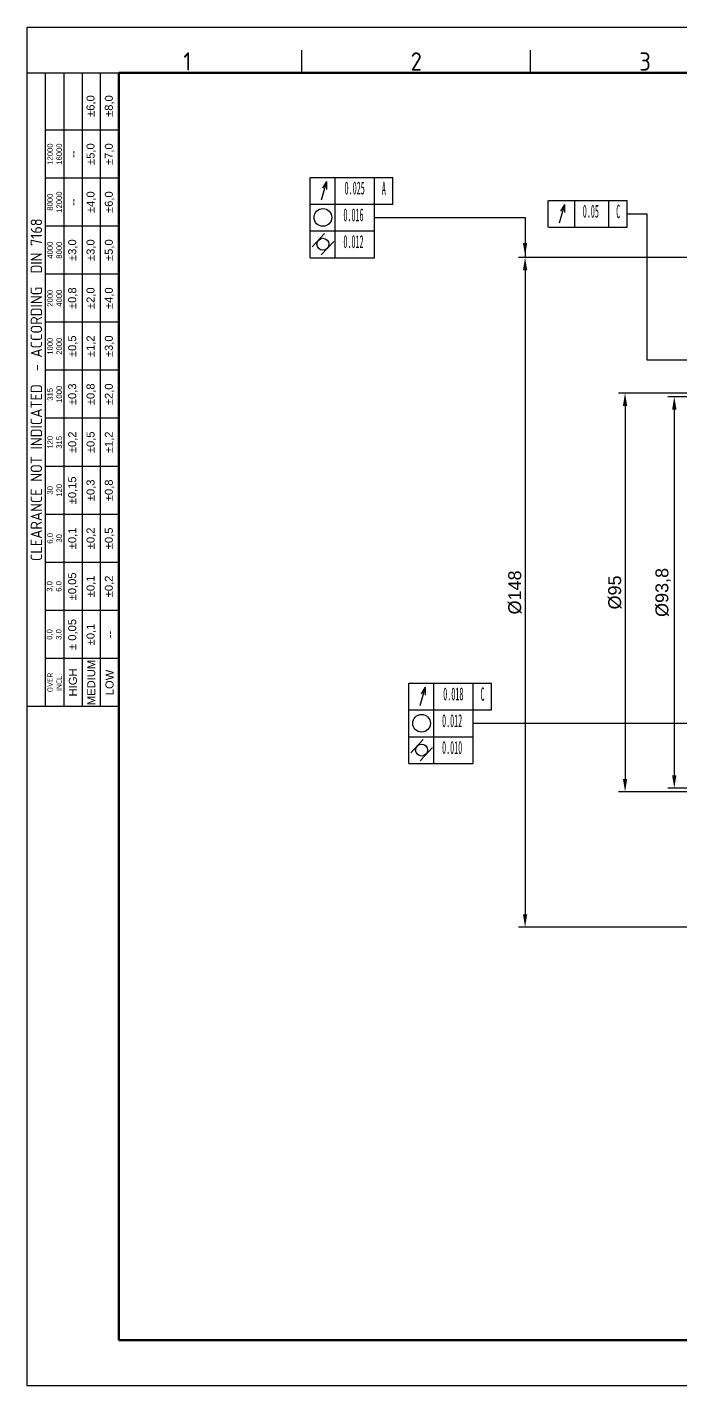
# Model space of a CAD drawing. Header units: millimetres. Extents: x 2659 to 3032, y 1080 to 1344.
# Drawn here: x 2658.6 to 2785.4, y 1079.9 to 1343.7 of the extents above; entities that cross this region are included whole.
import ezdxf
from ezdxf.enums import TextEntityAlignment as Align

# ---------------------------------------------------------------- set-up
doc = ezdxf.new("R2010")
doc.units = ezdxf.units.MM
for name, color, linetype, lineweight in [('AM_0', 7, 'Continuous', 50), ('AM_BOR', 7, 'Continuous', 50), ('CAXA4', 3, 'Continuous', 25)]:
    doc.layers.add(name, color=color, linetype=linetype, lineweight=lineweight)
doc.styles.add('ACISOTS', font='isocp.shx', dxfattribs={"height": 1})
doc.styles.get("Standard").update_dxf_attribs({"font": 'arial.ttf'})
doc.styles.add('UserTxtStyle1', font='', dxfattribs={"width": 0.4})
doc.styles.get('UserTxtStyle1').set_extended_font_data('FangSong_GB2312')
doc.dimstyles.new('ISO-25', dxfattribs={"dimtxt": 2.5, "dimasz": 2.5, "dimexe": 1.25, "dimexo": 0.625, "dimtad": 1, "dimtxsty": 'Standard', "dimcen": 2.5, "dimadec": 0, "dimazin": 0, "dimtfac": 1, "dimtmove": 0, "dimatfit": 3, "dimfxl": 1, "dimarcsym": 0})

# ---------------------------------------------------------------- blocks, each defined once
blk = doc.blocks.new('A3 ZTL')
for p, q in [((19.57, 280.82), (19.57, 9.78)), ((401.17, 280.82), (19.57, 280.82)), ((19.57, 9.78), (401.17, 9.78))]:
    blk.add_line(p, q)
at = {"layer": 'AM_BOR', "color": 135, "lineweight": 25}
for p, q in [((0, 0), (0, 290.61)), ((0, 290.61), (410.96, 290.61)), ((58.71, 280.82), (58.71, 285.71)), ((107.63, 280.82), (107.63, 285.71)), ((3.91, 145.3), (3.91, 280.82)), ((7.83, 280.82), (7.83, 145.3)), ((11.74, 280.82), (11.74, 145.3)), ((15.66, 145.3), (15.66, 280.82)), ((19.57, 268.59), (3.91, 268.59)), ((19.57, 258.32), (3.91, 258.32)), ((19.57, 248.04), (3.91, 248.04)), ((19.57, 237.77), (3.91, 237.77)), ((19.57, 227.5), (3.91, 227.5)), ((19.57, 217.22), (3.91, 217.22)), ((19.57, 206.95), (3.91, 206.95)), ((19.57, 196.67), (3.91, 196.67)), ((19.57, 186.4), (3.91, 186.4)), ((19.57, 176.13), (3.91, 176.13)), ((19.57, 165.85), (3.91, 165.85)), ((19.57, 155.58), (3.91, 155.58)), ((410.96, 0), (0, 0))]:
    blk.add_line(p, q, dxfattribs=at)
blk.add_lwpolyline([(19.57, 145.3), (0, 145.3), (0, 280.82), (19.57, 280.82)], close=True, dxfattribs=at)
at = {"layer": 'AM_BOR', "color": 135, "lineweight": 25, "style": 'ACISOTS'}
for s, p in [('1', (34.25, 283.27)), ('2', (83.17, 283.27)), ('3', (132.09, 283.27))]:
    blk.add_text(s, height=3.91, dxfattribs=at).set_placement(p, align=Align.MIDDLE)
at = {"layer": 'AM_BOR', "color": 135, "lineweight": 25, "attachment_point": 5, "rotation": 90}
for s, insert, char_height, width in [('±6,0', (13.7, 273.73), 1.712, 10.274), ('±8,0', (17.61, 273.73), 1.712, 10.274), ('12000\\P16000', (5.87, 263.45), 1.174, 10.274), ('±5,0', (13.7, 263.45), 1.712, 10.274), ('±7,0', (17.61, 263.45), 1.712, 10.274), ('--', (9.78, 263.45), 1.712, 10.274), ('8000\\P12000', (5.87, 253.18), 1.174, 10.274), ('--', (9.78, 253.18), 1.712, 10.274), ('±4,0', (13.7, 253.18), 1.712, 10.274), ('±6,0', (17.61, 253.18), 1.712, 10.274), ('{\\Fisocp.shx|c0;CLEARANCE NOT INDICATED  - ACCORDING  DIN 7168}', (1.96, 213.06), 2.4462, 135.5186), ('4000\\P8000', (5.87, 242.91), 1.174, 10.274), ('±3,0', (9.78, 242.91), 1.712, 10.274), ('±3,0', (13.7, 242.91), 1.712, 10.274), ('±5,0', (17.61, 242.91), 1.712, 10.274), ('2000\\P4000', (5.87, 232.63), 1.174, 10.274), ('±0,8', (9.78, 232.63), 1.712, 10.274), ('±2,0', (13.7, 232.63), 1.712, 10.274), ('±4,0', (17.61, 232.63), 1.712, 10.274), ('1000\\P2000', (5.87, 222.36), 1.174, 10.274), ('±0,5', (9.78, 222.36), 1.712, 10.274), ('±1,2', (13.7, 222.36), 1.712, 10.274), ('±3,0', (17.61, 222.36), 1.712, 10.274), ('315\\P1000', (5.87, 212.08), 1.174, 10.274), ('±0,3', (9.78, 212.08), 1.712, 10.274), ('±0,8', (13.7, 212.08), 1.712, 10.274), ('±2,0', (17.61, 212.08), 1.712, 10.274), ('±0,2', (9.78, 201.81), 1.712, 10.274), ('±0,5', (13.7, 201.81), 1.712, 10.274), ('±1,2', (17.61, 201.81), 1.712, 10.274), ('120\\P315', (5.87, 201.81), 1.174, 10.274), ('30\\P120', (5.87, 191.54), 1.174, 10.274), ('±0,15', (9.78, 191.54), 1.712, 10.274), ('±0,3', (13.7, 191.54), 1.712, 10.274), ('±0,8', (17.61, 191.54), 1.712, 10.274), ('±0,1', (9.78, 181.26), 1.712, 10.274), ('±0,2', (13.7, 181.26), 1.712, 10.274), ('±0,5', (17.61, 181.26), 1.712, 10.274), ('6,0\\P30', (5.87, 181.26), 1.174, 10.274), ('3,0\\P6,0', (5.87, 170.99), 1.174, 10.274), ('±0,05', (9.78, 170.99), 1.712, 10.274), ('±0,1', (13.7, 170.99), 1.712, 10.274), ('±0,2', (17.61, 170.99), 1.712, 10.274), ('± 0,05', (9.78, 160.71), 1.712, 10.274), ('\\pt4.69206;±0,1', (13.7, 160.71), 1.7123, 10.274), ('0,0\\P3,0', (5.87, 160.71), 1.174, 10.274), ('--', (17.61, 160.71), 1.712, 10.274), ('MEDIUM', (13.7, 150.44), 1.712, 10.274), ('{\\Fisocp.shx|c0;OVER\\PINCL.}', (5.87, 150.44), 1.1742, 10.274), ('HIGH', (9.78, 150.44), 1.712, 10.274), ('LOW', (17.61, 150.44), 1.712, 10.274)]:
    blk.add_mtext(s, dxfattribs=dict(at, insert=insert, char_height=char_height, width=width))
blk = doc.blocks.new('*D11')
at = {"color": 0, "lineweight": -2, "transparency": 16777216}
for p, q in [((2793.95, 1272.63), (2773.31, 1272.63)), ((2774.56, 1270.13), (2774.56, 1197.73)), ((2793.95, 1195.23), (2773.31, 1195.23))]:
    blk.add_line(p, q, dxfattribs=at)
at = {"color": 0, "transparency": 16777216}
for points in [[(2774.14, 1270.13), (2774.98, 1270.13), (2774.56, 1272.63)], [(2774.14, 1197.73), (2774.98, 1197.73), (2774.56, 1195.23)]]:
    blk.add_solid(points, dxfattribs=at)
at = {"layer": 'Defpoints', "color": 0, "transparency": 16777216}
for p in [(2794.58, 1272.63), (2774.56, 1195.23), (2794.58, 1195.23)]:
    blk.add_point(p, dxfattribs=at)
at = {"color": 0, "transparency": 16777216, "insert": (2772.59, 1233.93), "char_height": 2.5, "attachment_point": 5, "rotation": 90}
blk.add_mtext('%%C95', dxfattribs=at)
blk = doc.blocks.new('*D12')
at = {"color": 0, "lineweight": -2, "transparency": 16777216}
for p, q in [((2801.31, 1271.93), (2782.86, 1271.93)), ((2784.11, 1269.43), (2784.11, 1198.43)), ((2801.31, 1195.93), (2782.86, 1195.93))]:
    blk.add_line(p, q, dxfattribs=at)
at = {"color": 0, "transparency": 16777216}
for points in [[(2783.69, 1269.43), (2784.53, 1269.43), (2784.11, 1271.93)], [(2783.69, 1198.43), (2784.53, 1198.43), (2784.11, 1195.93)]]:
    blk.add_solid(points, dxfattribs=at)
at = {"layer": 'Defpoints', "color": 0, "transparency": 16777216}
for p in [(2801.94, 1271.93), (2784.11, 1195.93), (2801.94, 1195.93)]:
    blk.add_point(p, dxfattribs=at)
at = {"color": 0, "transparency": 16777216, "insert": (2781.94, 1233.93), "char_height": 2.5, "attachment_point": 5, "rotation": 90}
blk.add_mtext('%%C93,8', dxfattribs=at)
blk = doc.blocks.new('*D14')
at = {"color": 0, "lineweight": -2, "transparency": 16777216}
for p, q in [((2801.11, 1298.93), (2753.91, 1298.93)), ((2755.16, 1296.43), (2755.16, 1171.43)), ((2801.11, 1168.93), (2753.91, 1168.93))]:
    blk.add_line(p, q, dxfattribs=at)
at = {"color": 0, "transparency": 16777216}
for points in [[(2754.75, 1296.43), (2755.58, 1296.43), (2755.16, 1298.93)], [(2754.75, 1171.43), (2755.58, 1171.43), (2755.16, 1168.93)]]:
    blk.add_solid(points, dxfattribs=at)
at = {"layer": 'Defpoints', "color": 0, "transparency": 16777216}
for p in [(2801.74, 1298.93), (2755.16, 1168.93), (2801.74, 1168.93)]:
    blk.add_point(p, dxfattribs=at)
at = {"color": 0, "transparency": 16777216, "insert": (2753.19, 1233.93), "char_height": 2.5, "attachment_point": 5, "rotation": 90}
blk.add_mtext('%%C148', dxfattribs=at)

msp = doc.modelspace()

# ---------------------------------------------------------------- linework, layer by layer
for p, q in [((2725.942, 1306.703), (2755.162, 1306.703)), ((2755.162, 1306.703), (2755.162, 1298.932)), ((2774.979, 1307.4), (2778.789, 1307.4)), ((2778.789, 1307.4), (2778.789, 1279.066)), ((2716.245, 1303.601), (2713.832, 1301.001)), ((2715.634, 1299.435), (2718.046, 1302.035)), ((2778.789, 1279.066), (2791.237, 1279.066)), ((2806.519, 1208.511), (2745.084, 1208.511)), ((2735.387, 1205.409), (2732.975, 1202.809)), ((2734.776, 1201.243), (2737.189, 1203.843))]:
    msp.add_line(p, q)
for centre, radius in [((2715.939, 1306.718), 1.719), ((2715.939, 1301.518), 1.147), ((2735.082, 1208.526), 1.719), ((2735.082, 1203.326), 1.147)]:
    msp.add_circle(centre, radius)
msp.add_solid([(2755.579, 1301.774), (2754.746, 1301.774), (2755.162, 1299.274)])
at = {"layer": 'CAXA4', "color": 0, "linetype": 'Continuous'}
for p, q in [((2713.447, 1309.303), (2713.447, 1314.503)), ((2713.518, 1314.503), (2718.718, 1314.503)), ((2716.638, 1313.723), (2715.598, 1310.083)), ((2716.638, 1313.723), (2715.858, 1312.423)), ((2716.638, 1313.723), (2716.638, 1312.163)), ((2718.292, 1309.303), (2718.292, 1314.503)), ((2718.718, 1314.503), (2729.514, 1314.503)), ((2725.942, 1309.303), (2725.942, 1314.503)), ((2729.514, 1309.303), (2729.514, 1314.503)), ((2713.447, 1309.303), (2715.88, 1309.303)), ((2713.447, 1304.103), (2713.447, 1309.303)), ((2714.734, 1309.303), (2719.934, 1309.303)), ((2715.88, 1309.303), (2725.942, 1309.303)), ((2718.292, 1304.103), (2718.292, 1309.303)), ((2718.718, 1309.303), (2729.514, 1309.303)), ((2725.942, 1304.103), (2725.942, 1309.303)), ((2759.646, 1304.8), (2759.646, 1310)), ((2759.717, 1310), (2764.917, 1310)), ((2762.837, 1309.22), (2761.797, 1305.58)), ((2762.837, 1309.22), (2762.057, 1307.92)), ((2762.837, 1309.22), (2762.837, 1307.66)), ((2764.846, 1304.8), (2764.846, 1310)), ((2764.917, 1310), (2774.979, 1310)), ((2771.406, 1304.8), (2771.406, 1310)), ((2774.979, 1304.8), (2774.979, 1310)), ((2713.447, 1304.103), (2715.88, 1304.103)), ((2713.447, 1304.103), (2715.88, 1304.103)), ((2713.447, 1298.903), (2713.447, 1304.103)), ((2715.88, 1304.103), (2725.942, 1304.103)), ((2715.88, 1304.103), (2725.942, 1304.103)), ((2718.292, 1298.903), (2718.292, 1304.103)), ((2725.942, 1298.903), (2725.942, 1304.103)), ((2759.717, 1304.8), (2764.917, 1304.8)), ((2764.917, 1304.8), (2774.979, 1304.8)), ((2713.447, 1298.903), (2715.88, 1298.903)), ((2715.88, 1298.903), (2725.942, 1298.903)), ((2732.589, 1211.111), (2732.589, 1216.311)), ((2732.66, 1216.311), (2737.86, 1216.311)), ((2737.435, 1211.111), (2737.435, 1216.311)), ((2737.86, 1216.311), (2748.657, 1216.311)), ((2745.084, 1211.111), (2745.084, 1216.311)), ((2748.657, 1211.111), (2748.657, 1216.311)), ((2735.78, 1215.531), (2734.74, 1211.891)), ((2735.78, 1215.531), (2735, 1214.231)), ((2735.78, 1215.531), (2735.78, 1213.971)), ((2732.589, 1211.111), (2735.022, 1211.111)), ((2732.589, 1205.911), (2732.589, 1211.111)), ((2733.877, 1211.111), (2739.077, 1211.111)), ((2735.022, 1211.111), (2745.084, 1211.111)), ((2737.435, 1205.911), (2737.435, 1211.111)), ((2737.86, 1211.111), (2748.657, 1211.111)), ((2745.084, 1205.911), (2745.084, 1211.111)), ((2732.589, 1205.911), (2735.022, 1205.911)), ((2732.589, 1205.911), (2735.022, 1205.911)), ((2732.589, 1200.711), (2732.589, 1205.911)), ((2735.022, 1205.911), (2745.084, 1205.911)), ((2735.022, 1205.911), (2745.084, 1205.911)), ((2737.435, 1200.711), (2737.435, 1205.911)), ((2745.084, 1200.711), (2745.084, 1205.911)), ((2732.589, 1200.711), (2735.022, 1200.711)), ((2735.022, 1200.711), (2745.084, 1200.711))]:
    msp.add_line(p, q, dxfattribs=at)

# ---------------------------------------------------------------- block references
at = {"layer": 'AM_0', "color": 0, "lineweight": 0, "xscale": 0.9075000000000002, "yscale": 0.9075000000000002, "zscale": 0.9075000000000002}
msp.add_blockref('A3 ZTL', (2658.569, 1079.927), dxfattribs=at)

# ---------------------------------------------------------------- texts
at = {"layer": 'CAXA4', "color": 0, "linetype": 'Continuous', "attachment_point": 1, "style": 'UserTxtStyle1'}
for s, insert, char_height in [('0.025', (2720.148, 1313.684), 2.5), ('A', (2727.372, 1313.684), 2.6), ('0.016', (2719.911, 1308.484), 2.5), ('0.05', (2766.347, 1309.181), 2.5), ('C', (2772.836, 1309.181), 2.6), ('0.012', (2719.911, 1303.284), 2.5), ('0.018', (2739.29, 1215.492), 2.5), ('C', (2746.514, 1215.492), 2.6), ('0.012', (2739.054, 1210.292), 2.5), ('0.010', (2739.054, 1205.092), 2.5)]:
    msp.add_mtext(s, dxfattribs=dict(at, insert=insert, char_height=char_height))

# ---------------------------------------------------------------- dimensions: what is measured, and where the dimension line sits
dim = msp.add_linear_dim(base=(2755.162, 1168.932), p1=(2801.737, 1298.932), p2=(2801.737, 1168.932), angle=90, text='%%C148', dimstyle='ISO-25')
dim.commit()
dim.dimension.update_dxf_attribs({"geometry": '*D14', "text_midpoint": (2753.191, 1233.932)})
for base, p1, p2, text, picture, middle in [((2774.56, 1195.232), (2794.579, 1272.632), (2794.579, 1195.232), '%%C95', '*D11', (2774.56, 1233.932)), ((2784.111, 1195.932), (2801.937, 1271.932), (2801.937, 1195.932), '%%C93,8', '*D12', (2784.111, 1233.932))]:
    dim = msp.add_linear_dim(base=base, p1=p1, p2=p2, angle=90, text=text, dimstyle='ISO-25')
    dim.commit()
    dim.dimension.update_dxf_attribs({"geometry": picture, "text_midpoint": middle, "dimtype": 160})

doc.saveas('drawing.dxf')
